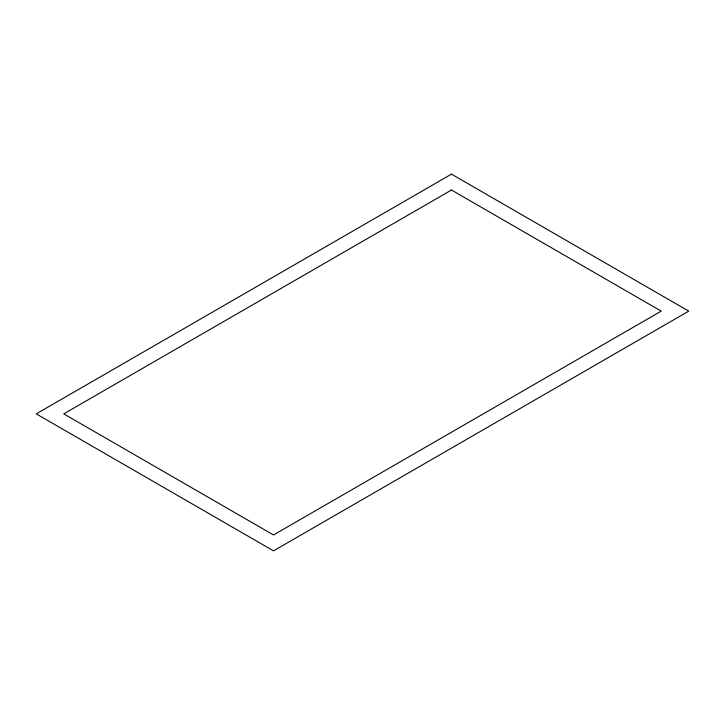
<?xml version="1.0" encoding="UTF-8"?>
<svg xmlns="http://www.w3.org/2000/svg" width="725" height="725" viewBox="0 0 725 725"><rect width="100%" height="100%" fill="white"/><g stroke="black" fill="none" stroke-linecap="round" stroke-linejoin="round"><path stroke-width="1.09" d="M451.476 174.145L36.25 413.866L273.524 550.855L688.75 311.134L451.476 174.145M451.476 190.032L63.773 413.866L273.524 534.968L661.227 311.134L451.476 190.032"/></g></svg>
